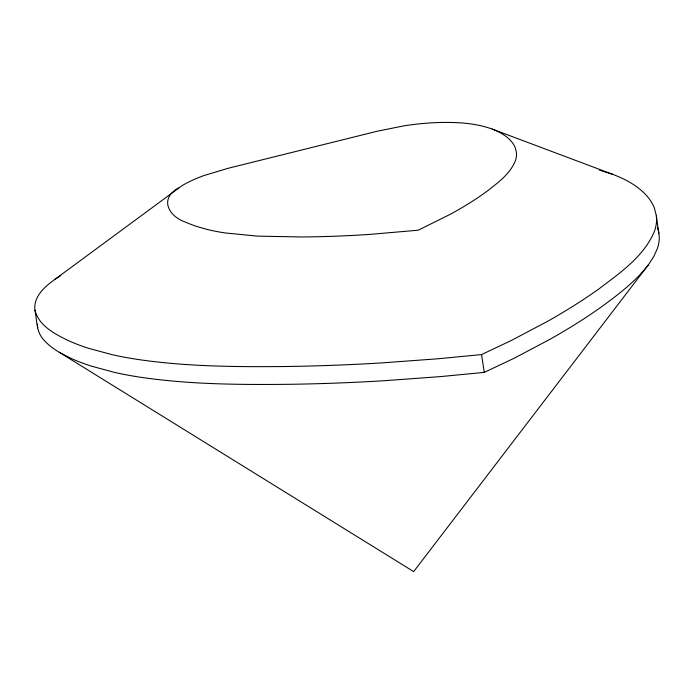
<?xml version="1.0" encoding="UTF-8"?>
<svg xmlns="http://www.w3.org/2000/svg" width="694" height="694" viewBox="0 0 694 694"><rect width="100%" height="100%" fill="white"/><g stroke="black" fill="none" stroke-linecap="round" stroke-linejoin="round"><path stroke-width="1.04" d="M648.612 264.509L653.757 256.589L657.279 248.764A343.773 101.654 -8.7 0 0 659.3 237.183L656.324 215.556L654.277 207.749A372.843 110.251 -8.7 0 0 647.346 196.463C638.289 186.027 625.797 179.312 613.045 174.463L492.072 129.032C474.184 122.595 454.848 121.988 436.04 122.621A90.116 26.65 -8.7 0 0 403.882 125.857L377.137 131.253L227.988 168.33L203.897 175.573A90.116 26.65 -8.7 0 0 181.819 185.827L54.895 279.378C45.049 286.492 33.225 296.538 34.926 310.053C36.973 319.726 36.045 330.925 42.915 338.906C47.426 344.406 53.23 348.648 59.276 352.309L413.659 571.604L648.612 264.509C635.773 281.287 618.753 294.213 601.828 306.583A739.301 218.619 -8.7 0 1 549.848 339.375L513.994 358.312L484.273 372.383L440.404 376.608L383.305 380.78A739.301 218.619 -8.7 0 1 289.242 384.303C239.603 384.797 189.705 384.485 140.492 377.25A343.773 101.654 -8.7 0 1 114.996 372.513L91.443 366.163A372.843 110.251 -8.7 0 1 70.805 358.286L59.276 352.309M178.549 187.961C158.831 198.701 168.651 216.615 185.957 222.288A209.423 61.931 -8.7 0 0 197.556 226.712L206.3 229.211A193.435 57.203 -8.7 0 0 225.099 232.941L257.474 236.116L301.552 236.975A414.032 122.43 -8.7 0 0 369.408 234.425L418.204 230.208L450.233 214.325A414.032 122.43 -8.7 0 0 487.752 190.677C498.396 182.366 510.211 173.734 515.382 160.765A193.435 57.203 -8.7 0 0 516.379 152.116L515.234 147.727A209.423 61.931 -8.7 0 0 511.339 141.385C506.247 135.53 499.229 131.756 492.072 129.032M54.895 279.378L60.716 275.57M34.926 310.053C38.691 325.764 54.757 333.909 68.081 340.485A372.843 110.251 -8.7 0 0 88.719 348.362L112.272 354.712A343.773 101.654 -8.7 0 0 137.768 359.449C186.981 366.684 236.88 366.987 286.518 366.501A739.301 218.619 -8.7 0 0 380.581 362.979L437.68 358.807L481.549 354.582L511.27 340.511L547.124 321.574A739.301 218.619 -8.7 0 0 599.096 288.782C620.202 272.707 644.153 256.416 654.555 230.963A343.773 101.654 -8.7 0 0 656.576 219.382L656.324 215.556M599.503 170.186L613.045 174.463M657.643 227.493L659.048 233.358M481.549 354.582L484.273 372.383M37.424 324.011L37.65 327.854"/></g></svg>
